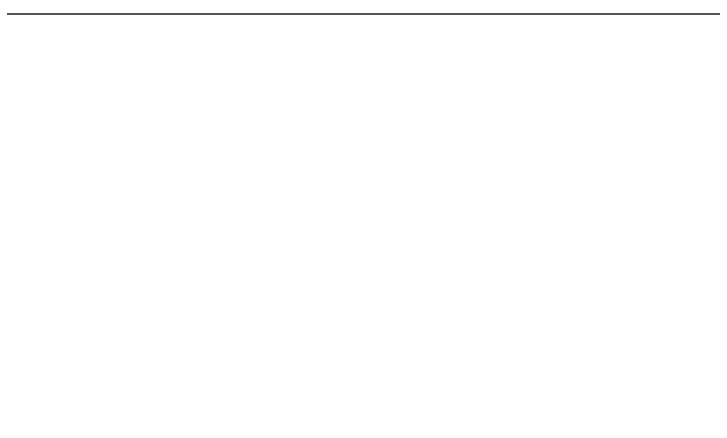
# Model space of a CAD drawing. Header units: millimetres. Extents: x 0 to 84100, y 0 to 59400.
# Drawn here: x 52844 to 53434, y 17893 to 18240 of the extents above; entities that cross this region are included whole.
import ezdxf

# ---------------------------------------------------------------- set-up
doc = ezdxf.new("R2010")
doc.units = ezdxf.units.MM
doc.layers.add('09_立面の外形', color=7, linetype='Continuous', lineweight=30)
doc.layers.add('10_見えがかり', color=7, linetype='Continuous', lineweight=13)

msp = doc.modelspace()

# ---------------------------------------------------------------- linework, layer by layer
at = {"layer": '09_立面の外形'}
msp.add_lwpolyline([(46741.9, 18239.71), (54073.24, 18239.71), (54073.24, 17603.82), (57217.55, 17331.1)], dxfattribs=at)
at = {"layer": '10_見えがかり'}
for points in [[(52858.35, 18239.71), (52794.62, 18239.71)], [(52921.87, 18239.71), (52858.35, 18239.71)], [(52985.04, 18239.71), (52921.87, 18239.71)], [(53047.69, 18239.71), (52985.04, 18239.71)], [(53109.69, 18239.71), (53047.69, 18239.71)], [(53170.87, 18239.71), (53109.69, 18239.71)], [(53231.1, 18239.71), (53170.87, 18239.71)], [(53290.23, 18239.71), (53231.1, 18239.71)], [(53348.11, 18239.71), (53290.23, 18239.71)], [(53404.61, 18239.71), (53348.11, 18239.71)], [(53459.59, 18239.71), (53404.61, 18239.71)]]:
    msp.add_lwpolyline(points, dxfattribs=at)

doc.saveas('drawing.dxf')
